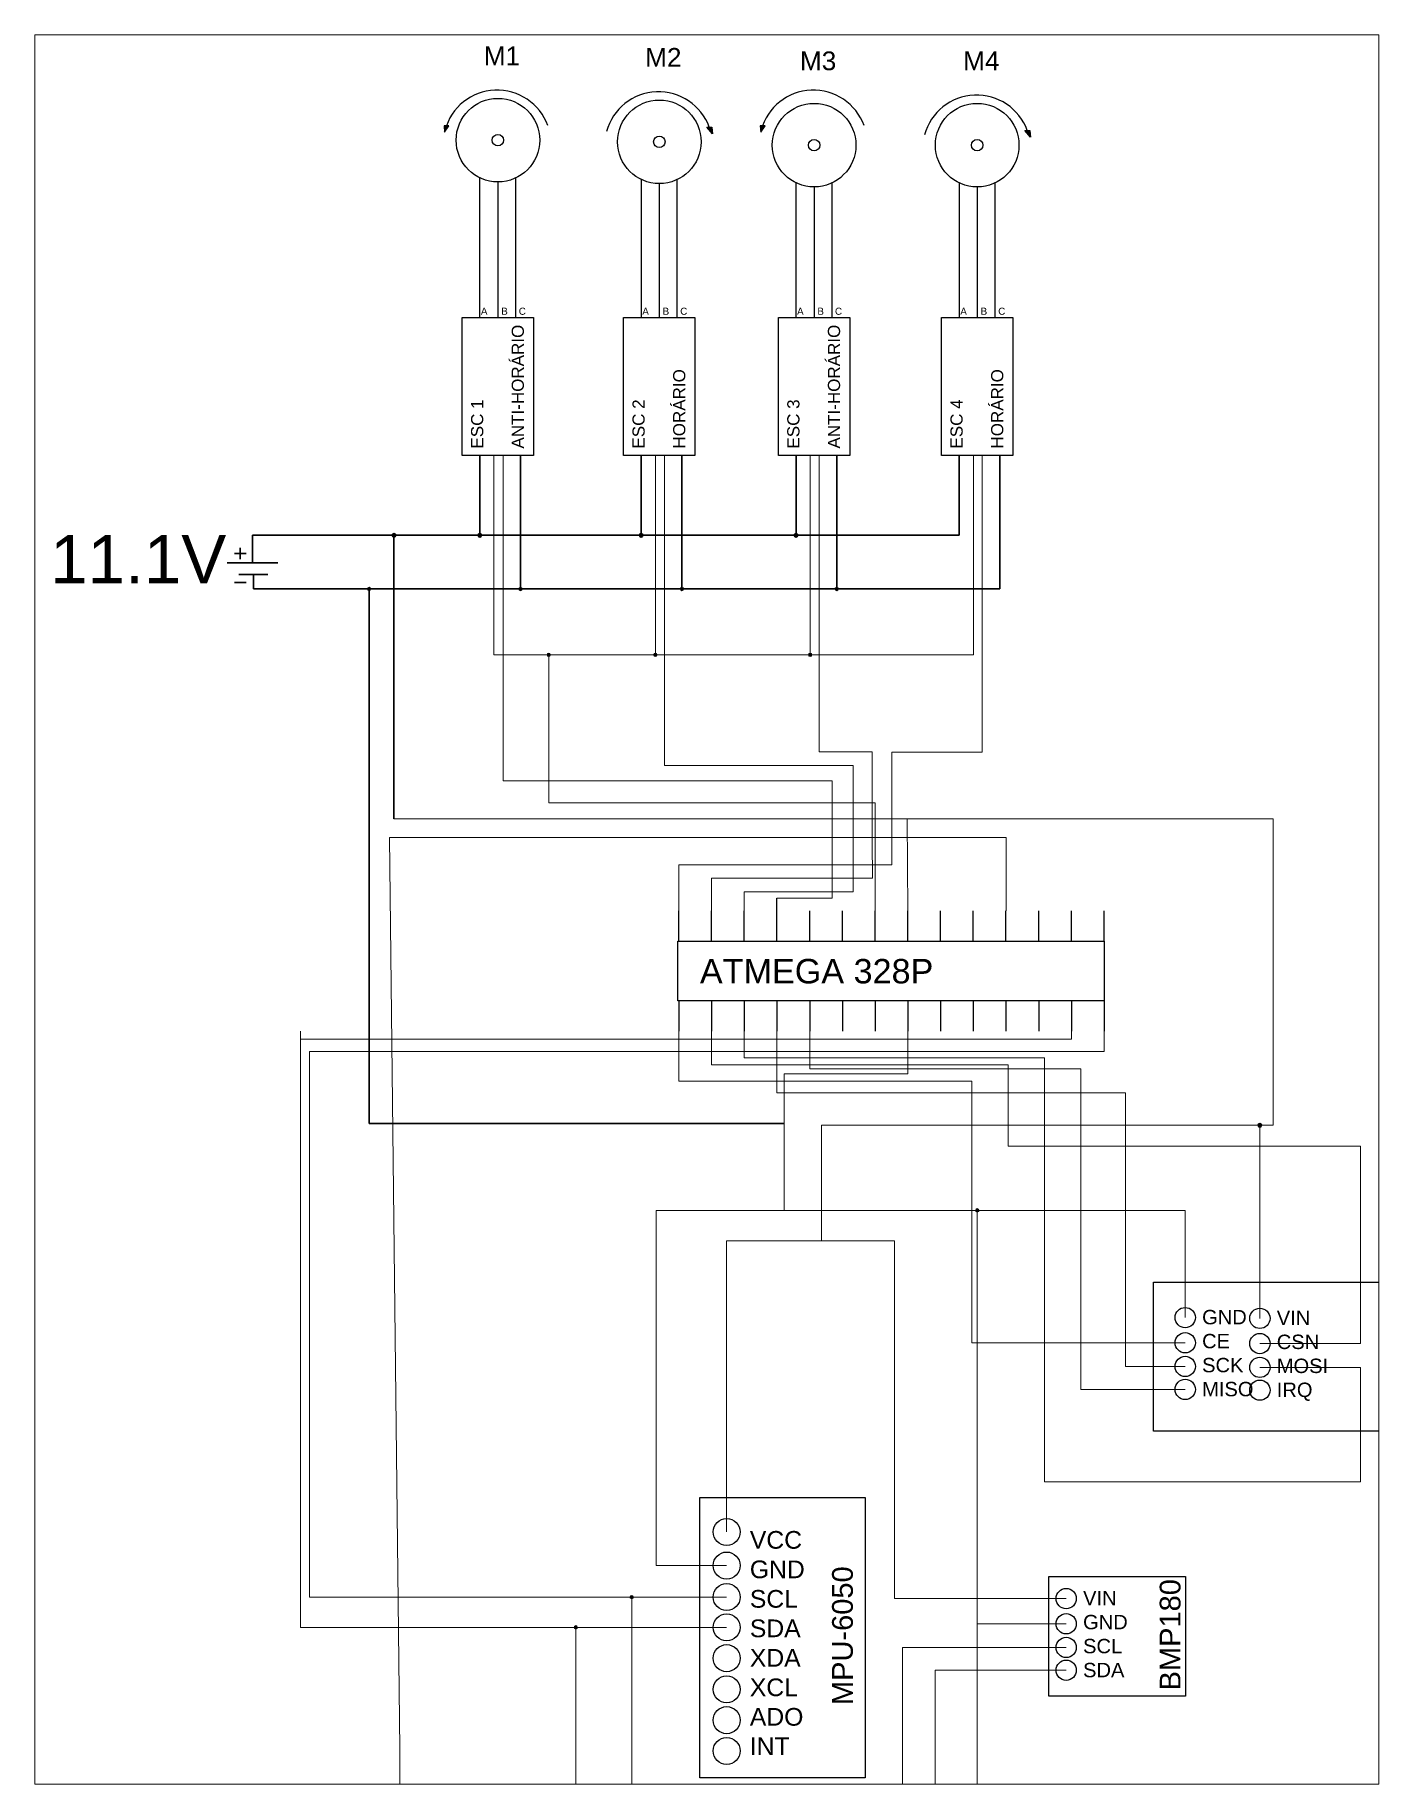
# Paper-space layout 'Layout1' of a CAD drawing. Header units: millimetres. Extents: x 3 to 194, y 4 to 252.
# The model-space entities are those that its viewports show. They can reach past a viewport. Long polylines and large blocks are cut down to what shows.
import ezdxf

# ---------------------------------------------------------------- set-up
doc = ezdxf.new("R2010")
doc.units = ezdxf.units.MM
for name, color, linetype in [('AMARELO MOTOR', 2, 'Continuous'), ('PRETO MOTOR', 250, 'Continuous'), ('VERMELHO MOTOR', 1, 'Continuous')]:
    doc.layers.add(name, color=color, linetype=linetype)
for name, color, linetype, lineweight in [('DADOS ARD', 2, 'Continuous', 20), ('GND ARD', 250, 'Continuous', 20), ('GND FONTE', 250, 'Continuous', 30), ('VCC ARD', 1, 'Continuous', 20), ('VCC FONTE', 10, 'Continuous', 30)]:
    doc.layers.add(name, color=color, linetype=linetype, lineweight=lineweight)
doc.styles.get("Standard").update_dxf_attribs({"font": 'arial.ttf'})

# ---------------------------------------------------------------- blocks, each defined once
blk = doc.blocks.new('*U4')
blk.add_line((0, -10), (0, 10))
blk = doc.blocks.new('*U5')
at = {"color": 0, "linetype": 'ByBlock', "lineweight": -2, "transparency": 16777216}
for p in [(-282, 0), (-260.3, 0), (-238.6, 0), (-216.9, 0), (-195.2, 0), (-173.5, 0), (-151.8, 0), (-130.2, 0), (-108.5, 0), (-86.8, 0), (-65.1, 0), (-43.4, 0), (-21.7, 0), (0, 0)]:
    blk.add_blockref('*U4', p, dxfattribs=at)
blk = doc.blocks.new('*U6')
blk.add_line((0, -10), (0, 10))
blk = doc.blocks.new('*U8')
at = {"color": 0, "linetype": 'ByBlock', "lineweight": -2, "transparency": 16777216}
for p in [(-282, 0), (-260.3, 0), (-238.6, 0), (-216.9, 0), (-195.2, 0), (-173.5, 0), (-151.8, 0), (-130.2, 0), (-108.5, 0), (-86.8, 0), (-65.1, 0), (-43.4, 0), (-21.7, 0), (0, 0)]:
    blk.add_blockref('*U6', p, dxfattribs=at)

msp = doc.modelspace()

# ---------------------------------------------------------------- hatches: boundary and pattern name
h = msp.add_hatch(color=0)
h.dxf.hatch_style = 1
h.paths.add_polyline_path([(1236.4, 4535.4), (1239.3, 4539.7), (1236.1, 4539.7)])
h = msp.add_hatch(color=0)
h.dxf.hatch_style = 1
h.paths.add_polyline_path([(1414.1, 4534.3), (1413.5, 4538.6), (1410.3, 4538.6)])
h = msp.add_hatch(color=0)
h.dxf.hatch_style = 1
h.paths.add_polyline_path([(1446, 4535.4), (1448.9, 4539.7), (1445.7, 4539.7)])
h = msp.add_hatch(color=0)
h.dxf.hatch_style = 1
h.paths.add_polyline_path([(1624.9, 4532.1), (1624.3, 4536.4), (1621.1, 4536.4)])
h = msp.add_hatch(color=1)
h.dxf.hatch_style = 1
h.paths.add_polyline_path([(1367.9, 4268.1), (1366.8, 4268.1), (1366.8, 4266.9, 0.414214)])
h.paths.add_polyline_path([(1366.8, 4268.1), (1365.6, 4268.1, 0.414214), (1366.8, 4266.9)])
h.paths.add_polyline_path([(1365.6, 4268.1), (1366.8, 4268.1), (1367.9, 4268.1, 1)])
at = {"true_color": 0x000000}
h = msp.add_hatch(color=18, dxfattribs=at)
h.dxf.hatch_style = 1
h.paths.add_polyline_path([(1187.6, 4232.5), (1186.4, 4232.5), (1186.4, 4231.4, 0.414214)])
h.paths.add_polyline_path([(1186.4, 4232.5), (1185.3, 4232.5, 0.414214), (1186.4, 4231.4)])
h.paths.add_polyline_path([(1185.3, 4232.5), (1186.4, 4232.5), (1187.6, 4232.5, 1)])
h = msp.add_hatch(color=18, dxfattribs=at)
h.dxf.hatch_style = 1
h.paths.add_polyline_path([(1287.9, 4232.5), (1286.8, 4232.5), (1286.8, 4231.4, 0.414214)])
h.paths.add_polyline_path([(1286.8, 4232.5), (1285.6, 4232.5, 0.414214), (1286.8, 4231.4)])
h.paths.add_polyline_path([(1285.6, 4232.5), (1286.8, 4232.5), (1287.9, 4232.5, 1)])
h = msp.add_hatch(color=18, dxfattribs=at)
h.dxf.hatch_style = 1
h.paths.add_polyline_path([(1394.9, 4232.5), (1393.8, 4232.5), (1393.8, 4231.4, 0.414214)])
h.paths.add_polyline_path([(1393.8, 4232.5), (1392.6, 4232.5, 0.414214), (1393.8, 4231.4)])
h.paths.add_polyline_path([(1392.6, 4232.5), (1393.8, 4232.5), (1394.9, 4232.5, 1)])
h = msp.add_hatch(color=18, dxfattribs=at)
h.dxf.hatch_style = 1
h.paths.add_polyline_path([(1497.6, 4232.5), (1496.4, 4232.5), (1496.4, 4231.4, 0.414214)])
h.paths.add_polyline_path([(1496.4, 4232.5), (1495.2, 4232.5, 0.414214), (1496.4, 4231.4)])
h.paths.add_polyline_path([(1495.2, 4232.5), (1496.4, 4232.5), (1497.6, 4232.5, 1)])
h = msp.add_hatch(color=18, dxfattribs=at)
h.dxf.hatch_style = 1
h.paths.add_polyline_path([(1306.6, 4188.8), (1305.5, 4188.8), (1305.5, 4187.6, 0.414214)])
h.paths.add_polyline_path([(1305.5, 4188.8), (1304.3, 4188.8, 0.414214), (1305.5, 4187.6)])
h.paths.add_polyline_path([(1304.3, 4188.8), (1305.5, 4188.8), (1306.6, 4188.8, 1)])
h = msp.add_hatch(color=18, dxfattribs=at)
h.dxf.hatch_style = 1
h.paths.add_polyline_path([(1377.4, 4188.8), (1376.2, 4188.8), (1376.2, 4187.6, 0.414214)])
h.paths.add_polyline_path([(1376.2, 4188.8), (1375, 4188.8, 0.414214), (1376.2, 4187.6)])
h.paths.add_polyline_path([(1375, 4188.8), (1376.2, 4188.8), (1377.4, 4188.8, 1)])
h = msp.add_hatch(color=18, dxfattribs=at)
h.dxf.hatch_style = 1
h.paths.add_polyline_path([(1480, 4188.8), (1478.8, 4188.8), (1478.8, 4187.6, 0.414214)])
h.paths.add_polyline_path([(1478.8, 4188.8), (1477.7, 4188.8, 0.414214), (1478.8, 4187.6)])
h.paths.add_polyline_path([(1477.7, 4188.8), (1478.8, 4188.8), (1480, 4188.8, 1)])
h = msp.add_hatch(color=18, dxfattribs=at)
h.dxf.hatch_style = 1
h.paths.add_polyline_path([(1590.7, 3820.5), (1589.6, 3820.5), (1589.6, 3819.4, 0.414214)])
h.paths.add_polyline_path([(1589.6, 3820.5), (1588.4, 3820.5, 0.414214), (1589.6, 3819.4)])
h.paths.add_polyline_path([(1588.4, 3820.5), (1589.6, 3820.5), (1590.7, 3820.5, 1)])
at = {"layer": 'DADOS ARD'}
h = msp.add_hatch(color=256, dxfattribs=at)
h.dxf.hatch_style = 1
h.paths.add_polyline_path([(1361.6, 3564.1), (1360.5, 3564.1), (1360.5, 3563, 0.414214)])
h.paths.add_polyline_path([(1360.5, 3564.1), (1359.3, 3564.1, 0.414214), (1360.5, 3563)])
h.paths.add_polyline_path([(1359.3, 3564.1), (1360.5, 3564.1), (1361.6, 3564.1, 1)])
h = msp.add_hatch(color=256, dxfattribs=at)
h.dxf.hatch_style = 1
h.paths.add_polyline_path([(1324.6, 3544), (1323.4, 3544), (1323.4, 3542.8, 0.414214)])
h.paths.add_polyline_path([(1323.4, 3544), (1322.3, 3544, 0.414214), (1323.4, 3542.8)])
h.paths.add_polyline_path([(1322.3, 3544), (1323.4, 3544), (1324.6, 3544, 1)])
at = {"layer": 'VCC FONTE'}
h = msp.add_hatch(color=1, dxfattribs=at)
h.dxf.hatch_style = 1
h.paths.add_polyline_path([(1204, 4268.1), (1202.9, 4268.1), (1202.9, 4266.9, 0.414214)])
h.paths.add_polyline_path([(1202.9, 4268.1), (1201.7, 4268.1, 0.414214), (1202.9, 4266.9)])
h.paths.add_polyline_path([(1201.7, 4268.1), (1202.9, 4268.1), (1204, 4268.1, 1)])
h = msp.add_hatch(color=1, dxfattribs=at)
h.dxf.hatch_style = 1
h.paths.add_polyline_path([(1261, 4268.1), (1259.8, 4268.1), (1259.8, 4266.9, 0.414214)])
h.paths.add_polyline_path([(1259.8, 4268.1), (1258.6, 4268.1, 0.414214), (1259.8, 4266.9)])
h.paths.add_polyline_path([(1258.6, 4268.1), (1259.8, 4268.1), (1261, 4268.1, 1)])
h = msp.add_hatch(color=1, dxfattribs=at)
h.dxf.hatch_style = 1
h.paths.add_polyline_path([(1470.6, 4268.1), (1469.4, 4268.1), (1469.4, 4266.9, 0.414214)])
h.paths.add_polyline_path([(1469.4, 4268.1), (1468.3, 4268.1, 0.414214), (1469.4, 4266.9)])
h.paths.add_polyline_path([(1468.3, 4268.1), (1469.4, 4268.1), (1470.6, 4268.1, 1)])
h = msp.add_hatch(color=1, dxfattribs=at)
h.dxf.hatch_style = 1
h.paths.add_polyline_path([(1778.1, 3876.9), (1776.9, 3876.9), (1776.9, 3875.8, 0.414214)])
h.paths.add_polyline_path([(1776.9, 3876.9), (1775.8, 3876.9, 0.414214), (1776.9, 3875.8)])
h.paths.add_polyline_path([(1775.8, 3876.9), (1776.9, 3876.9), (1778.1, 3876.9, 1)])

# ---------------------------------------------------------------- linework, layer by layer
msp.add_line((1456.8, 4019), (1456.8, 4027.4))
for points in [[(1236.4, 4535.4), (1239.3, 4539.7), (1236.1, 4539.7)], [(1414.1, 4534.3), (1410.3, 4538.6), (1413.5, 4538.6)], [(1446, 4535.4), (1448.9, 4539.7), (1445.7, 4539.7)], [(1624.9, 4532.1), (1621.1, 4536.4), (1624.3, 4536.4)], [(1248.2, 4412.5), (1295.4, 4412.5), (1295.4, 4321), (1248.2, 4321)], [(1355.1, 4412.5), (1402.4, 4412.5), (1402.4, 4321), (1355.1, 4321)], [(1457.8, 4412.5), (1505, 4412.5), (1505, 4321), (1457.8, 4321)], [(1565.9, 4412.5), (1613.2, 4412.5), (1613.2, 4321), (1565.9, 4321)], [(1391, 3999), (1673.7, 3999), (1673.7, 3959.4), (1391, 3959.4)], [(1706.3, 3772.8), (2017.3, 3772.8), (2017.3, 3674.1), (1706.3, 3674.1)], [(1405.7, 3444.3), (1405.7, 3630.1), (1515.2, 3630.1), (1515.2, 3444.3)], [(1636.9, 3498.5), (1636.9, 3577.8), (1727.6, 3577.8), (1727.6, 3498.5)]]:
    msp.add_lwpolyline(points, close=True)
for centre, radius in [((1271.8, 4530.1), 27.7), ((1378.8, 4529), 27.7), ((1481.4, 4526.8), 27.7), ((1589.5, 4526.8), 27.7), ((1271.8, 4530.1), 3.79), ((1378.8, 4529), 3.79), ((1481.4, 4526.8), 3.79), ((1589.5, 4526.8), 3.79), ((1727.4, 3749.4), 6.73), ((1776.9, 3748.9), 6.73), ((1727.4, 3732.7), 6.73), ((1776.9, 3732.2), 6.73), ((1727.4, 3717), 6.73), ((1776.9, 3716.4), 6.73), ((1727.4, 3701.8), 6.73), ((1776.9, 3701.3), 6.73), ((1423.4, 3607.3), 8.96), ((1423.4, 3585), 8.96), ((1423.4, 3564.1), 8.96), ((1648.5, 3563.1), 6.73), ((1423.4, 3544), 8.96), ((1648.5, 3546.4), 6.73), ((1648.5, 3530.7), 6.73), ((1423.4, 3523.6), 8.96), ((1648.5, 3515.6), 6.73), ((1423.4, 3502.9), 8.96), ((1423.4, 3482.5), 8.96), ((1423.4, 3462.1), 8.96)]:
    msp.add_circle(centre, radius)
for centre in [(1271.3, 4527.5), (1378.3, 4526.4), (1480.9, 4527.5), (1480.9, 4527.5), (1589.1, 4524.2)]:
    msp.add_arc(centre, 35.8, 19.9724, 164.7658)
at = {"layer": 'AMARELO MOTOR'}
for p, q in [((1283.7, 4412.5), (1283.7, 4505)), ((1366.9, 4412.5), (1366.9, 4504)), ((1493.3, 4412.5), (1493.3, 4501.7)), ((1577.7, 4412.5), (1577.7, 4501.7))]:
    msp.add_line(p, q, dxfattribs=at)
at = {"layer": 'DADOS ARD'}
for p, q in [((1275.2, 4321), (1275.2, 4152.1)), ((1382.2, 4321), (1382.2, 4152.1)), ((1484.8, 4321), (1484.8, 4152.1)), ((1592.9, 4321), (1592.9, 4152.1)), ((1275.2, 4152.1), (1275.2, 4262.5)), ((1382.2, 4152.1), (1382.2, 4262.5)), ((1484.8, 4152.1), (1484.8, 4262.5)), ((1592.9, 4152.1), (1592.9, 4262.5)), ((1275.2, 4105.4), (1275.2, 4152.1)), ((1382.2, 4115.4), (1382.2, 4152.1)), ((1484.8, 4124.6), (1484.8, 4152.1)), ((1592.9, 4152.1), (1592.9, 4124.3)), ((1519.8, 4124.6), (1484.8, 4124.6)), ((1519.8, 4064.8), (1519.8, 4124.6)), ((1533, 4064.8), (1533, 4124.3)), ((1533, 4124.3), (1592.9, 4124.3)), ((1493.4, 4105.4), (1275.2, 4105.4)), ((1507.2, 4115.4), (1382.2, 4115.4)), ((1493.4, 4065.8), (1493.4, 4105.4)), ((1507.2, 4064.8), (1507.2, 4115.4)), ((1219.6, 4067.8), (1200, 4067.8)), ((1200, 4067.8), (1206.8, 3463.3)), ((1321.7, 4067.8), (1219.6, 4067.8)), ((1608.7, 4067.8), (1321.7, 4067.8)), ((1493.4, 4065.8), (1493.4, 4027.4)), ((1507.2, 4031.7), (1507.2, 4064.8)), ((1520.2, 4040.7), (1519.8, 4064.8)), ((1533, 4049.5), (1533, 4064.8)), ((1608.7, 4019), (1608.7, 4067.8)), ((1391.7, 4019), (1391.7, 4049.5)), ((1391.7, 4049.5), (1533, 4049.5)), ((1413.4, 4019), (1413.4, 4040.7)), ((1413.4, 4040.7), (1520.2, 4040.7)), ((1435.1, 4019), (1435.1, 4031.7)), ((1435.1, 4031.7), (1507.2, 4031.7)), ((1456.8, 4027.4), (1493.4, 4027.4)), ((1141, 3544), (1141, 3939.4)), ((1652, 3934.1), (1141, 3934.1)), ((1391.7, 3939.4), (1391.7, 3906.2)), ((1413.4, 3939.4), (1413.4, 3917.1)), ((1435.1, 3921.6), (1435.1, 3939.4)), ((1456.8, 3939.4), (1456.8, 3898.5)), ((1478.5, 3939.4), (1478.5, 3914.3)), ((1652, 3939.4), (1652, 3934.7)), ((1652, 3934.7), (1652, 3934.1)), ((1673.7, 3939.4), (1673.7, 3925.9)), ((1147, 3925.9), (1147, 3564.1)), ((1673.7, 3925.9), (1147, 3925.9)), ((1634.2, 3921.6), (1435.1, 3921.6)), ((1634.2, 3921.6), (1634.2, 3906.2)), ((1413.4, 3917.1), (1610.1, 3917.1)), ((1478.5, 3914.3), (1658.3, 3914.3)), ((1610.1, 3917.1), (1610.1, 3906.2)), ((1658.3, 3914.3), (1658.3, 3906.2)), ((1391.7, 3906.2), (1586, 3906.2)), ((1456.8, 3898.5), (1687.8, 3898.5)), ((1586, 3906.2), (1586, 3732.7)), ((1610.1, 3863.1), (1610.1, 3906.2)), ((1634.2, 3716.4), (1634.2, 3906.2)), ((1658.3, 3701.8), (1658.3, 3906.2)), ((1687.8, 3898.5), (1687.8, 3791.2)), ((1843.7, 3863.1), (1610.1, 3863.1)), ((1843.7, 3732.2), (1843.7, 3863.1)), ((1687.8, 3791.2), (1687.8, 3717)), ((1586, 3732.7), (1727.4, 3732.7)), ((1776.9, 3732.2), (1843.7, 3732.2)), ((1634.2, 3640.6), (1634.2, 3716.4)), ((1687.8, 3717), (1727.4, 3717)), ((1776.9, 3716.4), (1843.7, 3716.4)), ((1843.7, 3716.4), (1843.7, 3640.6)), ((1727.4, 3701.8), (1658.3, 3701.8)), ((1843.7, 3640.6), (1634.2, 3640.6)), ((1147, 3564.1), (1344.5, 3564.1)), ((1344.5, 3564.1), (1147, 3564.1)), ((1423.4, 3564.1), (1344.5, 3564.1)), ((1360.5, 3368.1), (1360.5, 3564.1)), ((1335.6, 3544), (1141, 3544)), ((1323.4, 3338.8), (1323.4, 3544)), ((1423.4, 3544), (1335.6, 3544)), ((1618.9, 3530.7), (1540.1, 3530.7)), ((1540.1, 3530.7), (1540.1, 3368.1)), ((1648.5, 3530.7), (1618.9, 3530.7)), ((1629.8, 3515.6), (1561.6, 3515.6)), ((1561.6, 3515.6), (1561.6, 3338.8)), ((1629.8, 3515.6), (1648.5, 3515.6)), ((1206.8, 3365.6), (1206.8, 3463.3))]:
    msp.add_line(p, q, dxfattribs=at)
for centre in [(1360.5, 3564.1), (1323.4, 3544)]:
    msp.add_circle(centre, 1.16, dxfattribs=at)
at = {"layer": 'GND ARD'}
for p, q in [((1269.2, 4321), (1269.2, 4188.8)), ((1376.2, 4321), (1376.2, 4188.8)), ((1478.8, 4321), (1478.8, 4188.8)), ((1587, 4321), (1587, 4188.8)), ((1269.2, 4188.8), (1376.2, 4188.8)), ((1305.5, 4090.7), (1305.5, 4188.8)), ((1376.2, 4188.8), (1478.8, 4188.8)), ((1478.8, 4188.8), (1587, 4188.8)), ((1519.8, 4090.7), (1305.5, 4090.7)), ((1521.9, 4090.7), (1519.8, 4090.7)), ((1521.9, 4019), (1521.9, 4090.7)), ((1543.6, 3939.4), (1543.6, 3911.1)), ((1461.6, 3820.5), (1461.6, 3911.1)), ((1543.6, 3911.1), (1461.6, 3911.1)), ((1376.7, 3585), (1376.7, 3820.5)), ((1461.6, 3820.5), (1376.7, 3820.5)), ((1589.6, 3820.5), (1461.6, 3820.5)), ((1589.6, 3546.4), (1589.6, 3820.5)), ((1589.6, 3820.5), (1727.4, 3820.5)), ((1727.4, 3820.5), (1727.4, 3749.4)), ((1423.4, 3585), (1376.7, 3585)), ((1648.5, 3546.4), (1589.6, 3546.4)), ((1589.6, 3007.8), (1589.6, 3546.4))]:
    msp.add_line(p, q, dxfattribs=at)
for centre in [(1186.4, 4232.5), (1286.8, 4232.5), (1393.8, 4232.5), (1496.4, 4232.5), (1305.5, 4188.8), (1376.2, 4188.8), (1478.8, 4188.8), (1589.6, 3820.5)]:
    msp.add_circle(centre, 1.16, dxfattribs=at)
at = {"layer": 'GND FONTE'}
for p, q in [((1286.8, 4321), (1286.8, 4232.5)), ((1393.8, 4321), (1393.8, 4232.5)), ((1496.4, 4321), (1496.4, 4232.5)), ((1604.5, 4321), (1604.5, 4232.5)), ((1104.9, 4236.8), (1097.2, 4236.8)), ((1119.3, 4242.2), (1100, 4242.2)), ((1109.7, 4242.2), (1109.7, 4232.5)), ((1286.8, 4232.5), (1109.7, 4232.5)), ((1186.4, 3893.7), (1186.4, 4232.5)), ((1393.8, 4232.5), (1216.1, 4232.5)), ((1496.4, 4232.5), (1318.8, 4232.5)), ((1604.5, 4232.5), (1426.9, 4232.5)), ((1186.4, 3878), (1186.4, 3893.7)), ((1461.6, 3878), (1186.4, 3878))]:
    msp.add_line(p, q, dxfattribs=at)
at = {"layer": 'PRETO MOTOR'}
for p, q in [((1259.9, 4412.5), (1259.9, 4505)), ((1390.6, 4412.5), (1390.6, 4504)), ((1469.5, 4412.5), (1469.5, 4501.7)), ((1601.4, 4412.5), (1601.4, 4501.7))]:
    msp.add_line(p, q, dxfattribs=at)
at = {"layer": 'VCC ARD'}
for p, q in [((1785.8, 4080.2), (1202.9, 4080.2)), ((1543.1, 4080.2), (1543.6, 4019)), ((1785.8, 3876.9), (1785.8, 4080.2)), ((1486.4, 3800.4), (1486.4, 3876.9)), ((1486.4, 3876.9), (1785.8, 3876.9)), ((1776.9, 3748.9), (1776.9, 3876.9)), ((1534.7, 3800.4), (1423.4, 3800.4)), ((1423.4, 3607.3), (1423.4, 3800.4)), ((1534.7, 3563.1), (1534.7, 3800.4)), ((1648.5, 3563.1), (1534.7, 3563.1))]:
    msp.add_line(p, q, dxfattribs=at)
at = {"layer": 'VCC FONTE'}
for p, q in [((1259.8, 4321), (1259.8, 4268.1)), ((1366.8, 4321), (1366.8, 4268.1)), ((1469.4, 4321), (1469.4, 4268.1)), ((1577.5, 4321), (1577.5, 4268.1)), ((1259.8, 4268.1), (1109.2, 4268.1)), ((1109.2, 4268.1), (1109.2, 4249.9)), ((1202.9, 4080.2), (1202.9, 4268.1)), ((1366.8, 4268.1), (1216.1, 4268.1)), ((1469.4, 4268.1), (1318.8, 4268.1)), ((1577.5, 4268.1), (1426.9, 4268.1)), ((1104.9, 4256.1), (1097.2, 4256.1)), ((1101, 4259.9), (1101, 4252.2)), ((1109.2, 4249.9), (1092.3, 4249.9)), ((1126, 4249.9), (1109.2, 4249.9))]:
    msp.add_line(p, q, dxfattribs=at)
for centre in [(1202.9, 4268.1), (1259.8, 4268.1), (1366.8, 4268.1), (1469.4, 4268.1), (1776.9, 3876.9)]:
    msp.add_circle(centre, 1.16, dxfattribs=at)
at = {"layer": 'VERMELHO MOTOR'}
for p, q in [((1271.8, 4502.4), (1271.8, 4412.5)), ((1378.8, 4501.3), (1378.8, 4412.5)), ((1481.4, 4499.1), (1481.4, 4412.5)), ((1589.5, 4499.1), (1589.5, 4412.5))]:
    msp.add_line(p, q, dxfattribs=at)

# ---------------------------------------------------------------- block references
msp.add_blockref('*U5', (1673.7, 4009))
at = {"xscale": -1, "rotation": 180}
msp.add_blockref('*U8', (1673.7, 3949.4), dxfattribs=at)

# ---------------------------------------------------------------- texts
at = {"attachment_point": 1}
for s, width, insert, char_height in [('M1', 23.766, (1262.4, 4592.2), 12.42), ('M2', 23.766, (1369.4, 4591.2), 12.42), ('M3', 23.766, (1472, 4588.9), 12.42), ('M4', 23.766, (1580.2, 4588.9), 12.42), ('A     B    C', 35.643, (1260.5, 4419), 4.69), ('A     B    C', 35.643, (1367.5, 4419), 4.69), ('A     B    C', 35.643, (1470.1, 4419), 4.69), ('A     B    C', 35.643, (1578.3, 4419), 4.69), ('11.1V', 66.515, (975, 4268.2), 31.97), ('ATMEGA 328P', 211.009, (1405.7, 3987.2), 16.207), ('GND\\PCE\\PSCK\\PMISO', 44.809, (1738.6, 3754.5), 9.54), ('VIN\\PCSN\\PMOSI\\PIRQ', 44.809, (1788.1, 3754), 9.54), ('VCC\\PGND\\PSCL\\PSDA\\PXDA\\PXCL\\PADO\\PINT', 90.899, (1438.8, 3607.9), 11.73), ('VIN\\PGND\\PSCL\\PSDA', 44.809, (1659.7, 3568.2), 9.54)]:
    msp.add_mtext_dynamic_manual_height_columns(s, width=width, gutter_width=12.5, heights=[0], dxfattribs=dict(at, insert=insert, char_height=char_height))
at = {"attachment_point": 1, "rotation": 90}
for s, width, insert, char_height in [('ESC 1\\P\\PANTI-HORÁRIO', 119.217, (1254, 4325.6), 8.078), ('ESC 3\\P\\PANTI-HORÁRIO', 119.217, (1463.6, 4325.6), 8.078), ('ESC 2\\P\\PHORÁRIO', 119.217, (1361, 4325.6), 8.08), ('ESC 4\\P\\PHORÁRIO', 119.217, (1571.8, 4325.6), 8.08), ('MPU-6050', 91.333, (1493.3, 3492.5), 13.78), ('BMP180', 91.333, (1710.5, 3502.2), 13.78)]:
    msp.add_mtext_dynamic_manual_height_columns(s, width=width, gutter_width=12.5, heights=[0], dxfattribs=dict(at, insert=insert, char_height=char_height))

psp = doc.layouts.get("Layout1")

# ---------------------------------------------------------------- viewports
at = {"layer": '0'}
psp.add_viewport(center=(98.27, 128.03), size=(190.67, 248.185), view_center_point=(1410.38, 4019.99), view_height=1159.673, dxfattribs=at)

doc.saveas('drawing.dxf')
